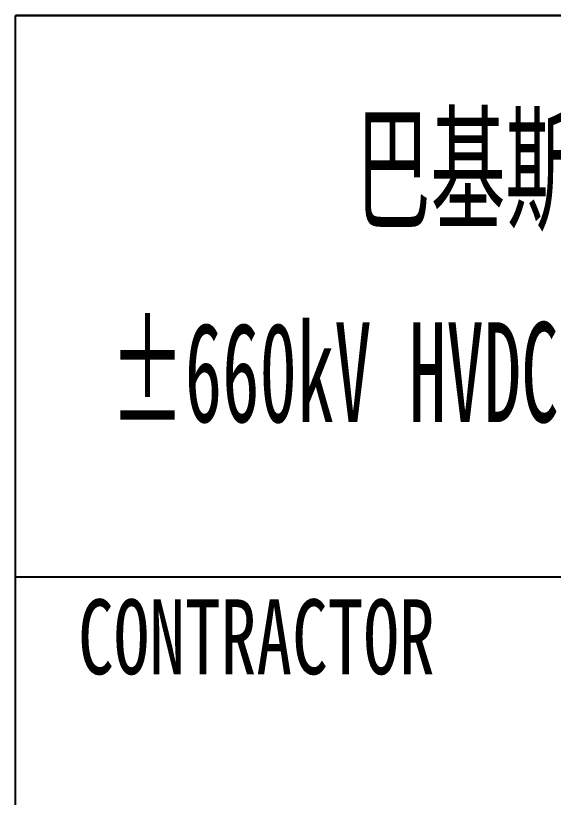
# Model space of a CAD drawing. Header units: millimetres. Extents: x 0 to 594, y 0 to 420.
# Drawn here: x 399 to 420.53, y 90.94 to 122.27 of the extents above; entities that cross this region are included whole.
import ezdxf
from ezdxf.enums import TextEntityAlignment as Align

# ---------------------------------------------------------------- set-up
doc = ezdxf.new("R2010")
doc.units = ezdxf.units.MM
doc.layers.add('GPDRAW', color=1, linetype='Continuous')
doc.styles.add('ECL', font='SIMFANG_2312.TTF', dxfattribs={"width": 0.7, "height": 3})
doc.styles.add('LXL', font='SIMFANG_2312.TTF', dxfattribs={"width": 0.7, "height": 3})

# ---------------------------------------------------------------- blocks, each defined once
blk = doc.blocks.new('*U29')
at = {"color": 0, "style": 'LXL', "width": 0.55}
for s, p in [('巴基斯坦默蒂亚里—拉合尔±660kV直流输电工程', (-0.892, 4.072)), ('±660kV HVDC Project from Matiari to Lahore in Pakistan', (-1.653, -4.548))]:
    blk.add_text(s, height=4, dxfattribs=at).set_placement(p, align=Align.MIDDLE)
blk = doc.blocks.new('XXDAFRAM-CH-HENG-A2')
at = {"layer": 'GPDRAW', "color": 4, "linetype": 'Continuous'}
blk.add_line((584, 122.267), (399, 122.267), dxfattribs=at)
blk.add_line((584, 122.267), (399, 122.267), dxfattribs=at)
at = {"layer": 'GPDRAW', "color": 1, "linetype": 'Continuous'}
for p, q in [((399, 60.278), (399, 122.267)), ((399, 122.267), (584, 122.267))]:
    blk.add_line(p, q, dxfattribs=at)
at = {"layer": 'GPDRAW'}
blk.add_line((584, 99.769), (399, 99.769), dxfattribs=at)
blk.add_blockref('*U29', (445.589, 112.107))
at = {"linetype": 'Continuous', "style": 'ECL', "width": 0.7}
for tag, height, p in [('DESIGNSTATUS', 3.5, (571.853, 76.574)), ('ENDESIGNSTATUS', 3.5, (571.89, 70.889)), ('O', 4, (537.75, 63.46)), ('G', 4, (574.75, 63.46)), ('VEREN40', 4, (580.917, 63.46)), ('V', 4, (531.583, 63.46)), ('L', 4, (543.917, 63.46)), ('N', 4, (550.083, 63.46)), ('D', 4, (562.417, 63.46)), ('W', 4, (568.583, 63.46)), ('DWGNAME1', 5, (522.116, 48.707)), ('DWGNAME', 5, (521.928, 42.355)), ('DWGENAME1', 5, (521.928, 42.132)), ('DWGENAME', 5, (521.928, 35.7)), ('DWGNAME2', 5, (521.928, 35.057)), ('DWGENAME2', 5, (522.272, 28.907)), ('DWGNO', 4, (511.81, 15.139)), ('VEREN40', 4, (578.739, 15.139))]:
    blk.add_attdef(tag, text='', height=height, dxfattribs=at).set_placement(p, align=Align.MIDDLE)
at = {"style": 'ECL', "width": 0.7, "flags": 1}
for p in [(450.389, 48.278), (450.389, 40.278), (450.389, 32.278), (450.389, 24.278)]:
    blk.add_attdef('DATE', text='', height=5, dxfattribs=at).set_placement(p, align=Align.MIDDLE)
for tag, p in [('SJ1', (419.556, 44.278)), ('JH', (419.556, 36.278)), ('SH1', (419.556, 28.278)), ('PZ', (419.556, 20.278)), ('BL', (419.556, 10))]:
    blk.add_attdef(tag, p, '', height=5, dxfattribs=at)
at = {"layer": 'GPDRAW', "style": 'LXL', "width": 0.7}
blk.add_text('CONTRACTOR', height=3, dxfattribs=at).set_placement((401.497, 95.876))

msp = doc.modelspace()

# ---------------------------------------------------------------- block references
msp.add_blockref('XXDAFRAM-CH-HENG-A2', (0, 0))

doc.saveas('drawing.dxf')
